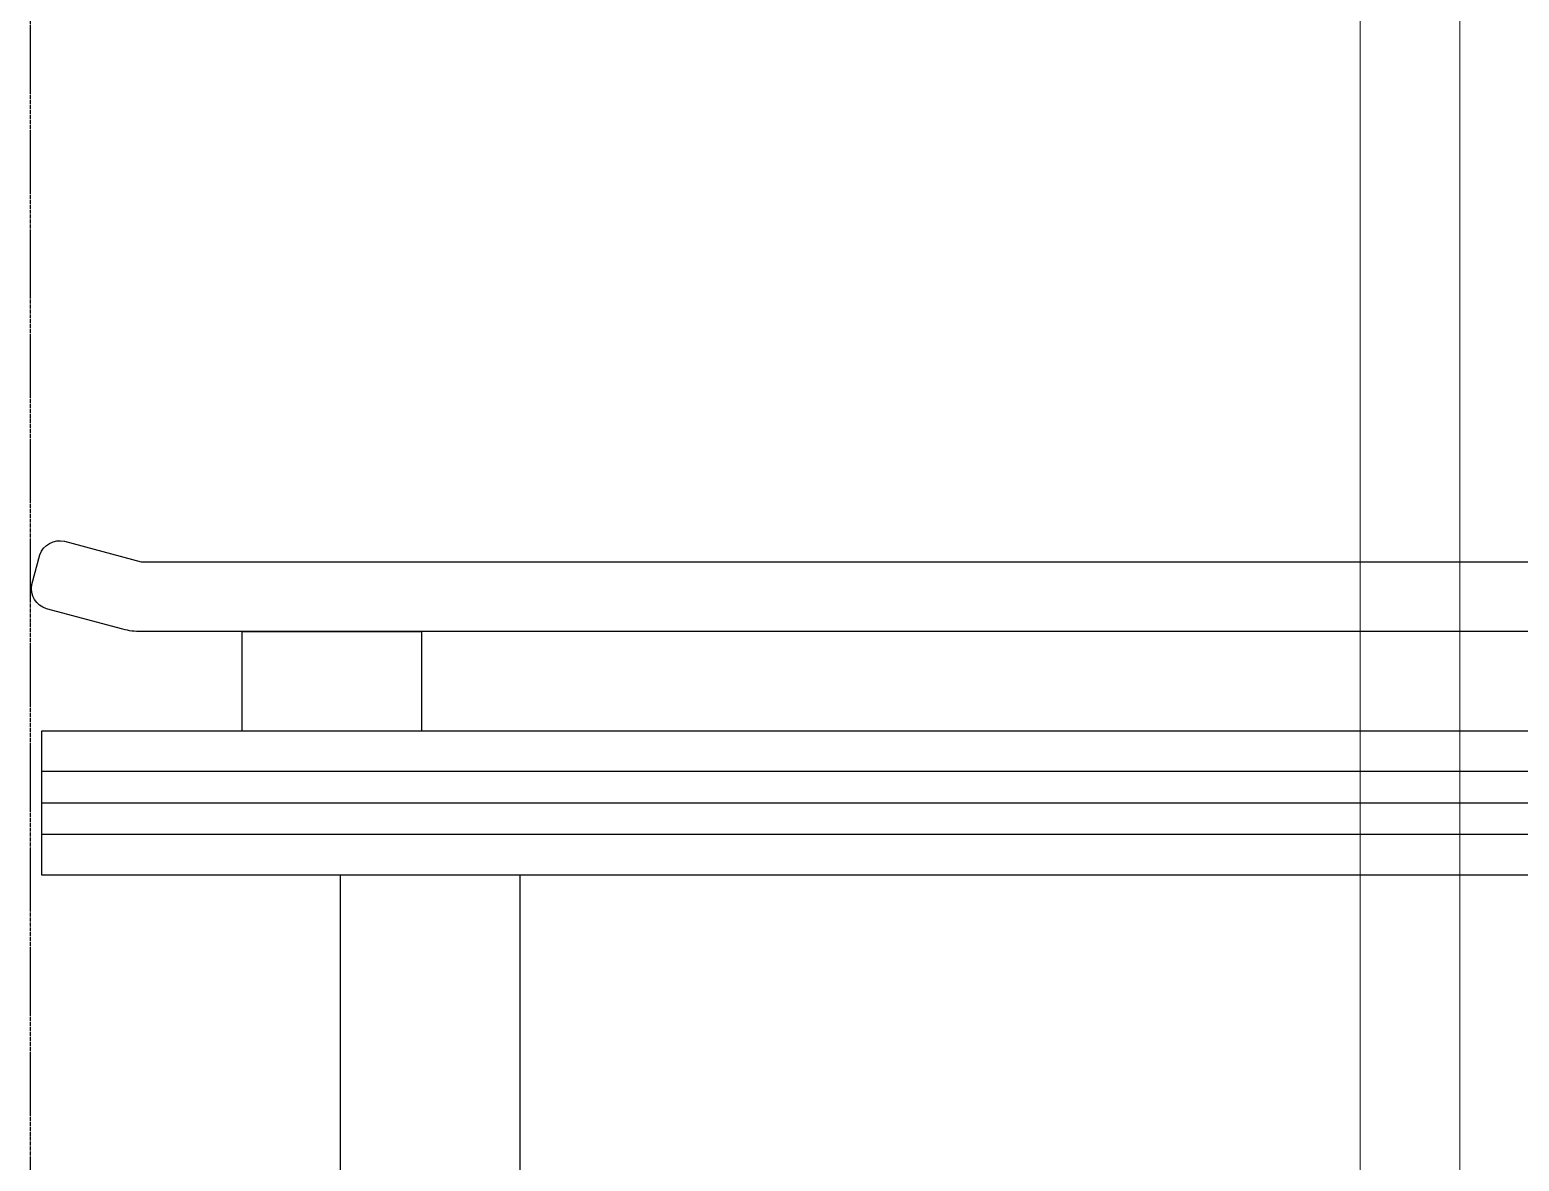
# Model space of a CAD drawing. Header units: millimetres. Extents: x 2509 to 128734, y 2492 to 91667.
# Drawn here: x 36219 to 36966, y 72387 to 72955 of the extents above; entities that cross this region are included whole.
import ezdxf
from ezdxf.enums import TextEntityAlignment as Align

# ---------------------------------------------------------------- set-up
doc = ezdxf.new("R2010")
doc.units = ezdxf.units.MM
doc.linetypes.add('CENTER', pattern=[50.8, 31.75, -6.35, 6.35, -6.35])
doc.linetypes.add('DOTE', pattern=[2.42, 2, -0.2, 0.02, -0.2])
for name, color, linetype in [('AXIS_TEXT', 7, 'Continuous'), ('DOTE', 1, 'DOTE'), ('SSH_搬运系统', 7, 'Continuous'), ('规划设计-立库系统-链式输送机', 5, 'Continuous')]:
    doc.layers.add(name, color=color, linetype=linetype)
doc.styles.add('COMPLEX', font='COMPLEX')
doc.styles.add('标注', font='msyh.ttf', dxfattribs={"height": 20})

# ---------------------------------------------------------------- blocks, each defined once
blk = doc.blocks.new('12号建筑底图')
at = {"layer": 'DOTE'}
blk.add_line((45448.67, -305572.44), (45448.67, -255872.44), dxfattribs=at)
at = {"layer": 'AXIS_TEXT', "style": 'COMPLEX', "width": 0.736842}
blk.add_attdef('N', text='', height=900, dxfattribs=at).set_placement((122812.32, -249273.29), (123412.32, -249273.29), align=Align.FIT)
blk = doc.blocks.new('SSH_机械臂')
at = {"layer": 'SSH_搬运系统', "lineweight": 15}
for p, q in [((2713.24, 2914.14, 0), (1458.47, 2914.14, 0)), ((2722.11, 2864.14, 0), (1458.47, 2864.14, 0))]:
    blk.add_line(p, q, dxfattribs=at)
blk = doc.blocks.new('*U166')
at = {"layer": '规划设计-立库系统-链式输送机', "color": 4}
for p, q in [((0, 539.83), (1800, 539.83)), ((0, 508.17), (1800, 508.17))]:
    blk.add_line(p, q, dxfattribs=at)
at = {"layer": '规划设计-立库系统-链式输送机', "color": 1}
blk.add_line((0, 524), (1800, 524), dxfattribs=at)
at = {"layer": '规划设计-立库系统-链式输送机', "color": 4}
blk.add_lwpolyline([(40.94, 611.19, 0.065543), (50, 610), (1750, 610, 0.065543), (1759.06, 611.19), (1759.06, 611.19), (1797.44, 621.48, 0.381878), (1804.82, 633.59), (1800.83, 648.49, 0.381878), (1788.38, 655.28), (1750, 645), (50, 645), (11.62, 655.28, 0.381878), (-0.83, 648.49), (-4.82, 633.59, 0.381878), (2.56, 621.48), (40.94, 611.19)], format="xyb", close=True, dxfattribs=at)
for points in [[(1699.3, 610), (1609.3, 610), (1609.3, 560), (1699.3, 560)], [(0, 560), (1800, 560), (1800, 488), (0, 488)], [(1650, 488), (1560, 488), (1560, -488), (1650, -488)]]:
    blk.add_lwpolyline(points, close=True, dxfattribs=at)
at = {"layer": '规划设计-立库系统-链式输送机', "color": 0, "style": '标注'}
for tag, p in [('编号', (313.89, 142.41)), ('设备高度', (311.17, -149.65))]:
    blk.add_attdef(tag, p, '', height=50, dxfattribs=at)

msp = doc.modelspace()

# ---------------------------------------------------------------- block references
at = {"linetype": 'CENTER'}
msp.add_blockref('12号建筑底图', (-9229.066, 332462.656), dxfattribs=at)
at = {"layer": 'SSH_搬运系统', "rotation": 90}
msp.add_blockref('SSH_机械臂', (39800.878, 70493.639, 0), dxfattribs=at)
at = {"layer": '规划设计-立库系统-链式输送机', "xscale": -1}
msp.add_blockref('*U166', (38025.089, 72043.071), dxfattribs=at)

doc.saveas('drawing.dxf')
